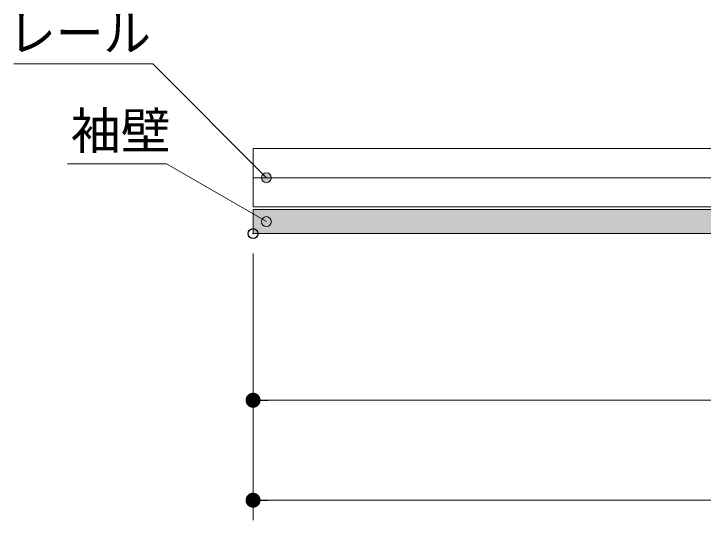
# Model space of a CAD drawing. Units: millimetres, scale not verified. Extents: x -9094 to 9094, y -4567 to 4567.
# Drawn here: x -1120 to -86, y 260 to 1020 of the extents above; entities that cross this region are included whole.
import ezdxf
from ezdxf.enums import TextEntityAlignment as Align

# ---------------------------------------------------------------- set-up
doc = ezdxf.new("R2010")
doc.units = ezdxf.units.MM
doc.header["$LTSCALE"] = 30
doc.header["$PDMODE"] = 32
doc.header["$PDSIZE"] = 15
for name, color, linetype, lineweight in [('0-1_2寸法-1', 7, 'Continuous', 15), ('0-2_0', 7, 'Continuous', 25), ('0-4_2寸法-3', 7, 'Continuous', 15), ('0-5_3一般', 254, 'Continuous', 20)]:
    doc.layers.add(name, color=color, linetype=linetype, lineweight=lineweight)
doc.layers.add('0-3_Defpoints', color=7, linetype='Continuous')
doc.styles.add('ＭＳ Ｐゴシック', font='')
doc.styles.get('ＭＳ Ｐゴシック').set_extended_font_data('MS PGothic')

# ---------------------------------------------------------------- blocks, each defined once
blk = doc.blocks.new('_Dot')
at = {"layer": '0-2_0'}
blk.add_line((-15, 0), (-30, 0), dxfattribs=at)
for points in [[(0, 0), (-6.39, 13.57), (-4.64, 14.27)], [(0, 0), (-4.64, 14.27), (-2.81, 14.73)], [(0, 0), (-2.81, 14.73), (-0.94, 14.97)], [(0, 0), (-0.94, 14.97), (0.94, 14.97)], [(0, 0), (0.94, 14.97), (2.81, 14.73)], [(0, 0), (2.81, 14.73), (4.64, 14.27)], [(0, 0), (4.64, 14.27), (6.39, 13.57)], [(0, 0), (-15, 0), (-14.88, 1.88)], [(0, 0), (-14.88, -1.88), (-15, 0)], [(0, 0), (-14.88, 1.88), (-14.53, 3.73)], [(0, 0), (-14.53, -3.73), (-14.88, -1.88)], [(0, 0), (-14.53, 3.73), (-13.95, 5.52)], [(0, 0), (-13.95, -5.52), (-14.53, -3.73)], [(0, 0), (-13.95, 5.52), (-13.14, 7.23)], [(0, 0), (-13.14, -7.23), (-13.95, -5.52)], [(0, 0), (-13.14, 7.23), (-12.14, 8.82)], [(0, 0), (-12.14, -8.82), (-13.14, -7.23)], [(0, 0), (-12.14, 8.82), (-10.93, 10.27)], [(0, 0), (-10.93, -10.27), (-12.14, -8.82)], [(0, 0), (-10.93, 10.27), (-9.56, 11.56)], [(0, 0), (-9.56, -11.56), (-10.93, -10.27)], [(0, 0), (-9.56, 11.56), (-8.04, 12.66)], [(0, 0), (-8.04, -12.66), (-9.56, -11.56)], [(0, 0), (-8.04, 12.66), (-6.39, 13.57)], [(0, 0), (-6.39, -13.57), (-8.04, -12.66)], [(0, 0), (-4.64, -14.27), (-6.39, -13.57)], [(0, 0), (-2.81, -14.73), (-4.64, -14.27)], [(0, 0), (-0.94, -14.97), (-2.81, -14.73)], [(0, 0), (0.94, -14.97), (-0.94, -14.97)], [(0, 0), (6.39, 13.57), (8.04, 12.66)], [(0, 0), (8.04, 12.66), (9.56, 11.56)], [(0, 0), (9.56, 11.56), (10.93, 10.27)], [(0, 0), (10.93, 10.27), (12.14, 8.82)], [(0, 0), (12.14, 8.82), (13.14, 7.23)], [(0, 0), (13.14, 7.23), (13.95, 5.52)], [(0, 0), (13.95, 5.52), (14.53, 3.73)], [(0, 0), (14.53, 3.73), (14.88, 1.88)], [(0, 0), (14.88, 1.88), (15, 0)], [(0, 0), (2.81, -14.73), (0.94, -14.97)], [(0, 0), (4.64, -14.27), (2.81, -14.73)], [(0, 0), (6.39, -13.57), (4.64, -14.27)], [(0, 0), (8.04, -12.66), (6.39, -13.57)], [(0, 0), (9.56, -11.56), (8.04, -12.66)], [(0, 0), (10.93, -10.27), (9.56, -11.56)], [(0, 0), (12.14, -8.82), (10.93, -10.27)], [(0, 0), (13.14, -7.23), (12.14, -8.82)], [(0, 0), (13.95, -5.52), (13.14, -7.23)], [(0, 0), (14.53, -3.73), (13.95, -5.52)], [(0, 0), (14.88, -1.88), (14.53, -3.73)], [(0, 0), (15, 0), (14.88, -1.88)]]:
    blk.add_solid(points, dxfattribs=at)
blk = doc.blocks.new('グループ-64')
at = {"layer": '0-5_3一般', "color": 7, "lineweight": 15}
for points in [[(57600, 24555), (131160, 24555), (131160, 23235), (57600, 23235)], [(57600, 23235), (131160, 23235), (131160, 21915), (57600, 21915)], [(57600, 21795), (82455, 21795), (82455, 20715), (57600, 20715)]]:
    blk.add_lwpolyline(points, close=True, dxfattribs=at)
at = {"layer": '0-5_3一般', "color": 8}
blk.add_solid([(57600, 21795), (57600, 20715), (82455, 21795), (82455, 20715)], dxfattribs=at)
blk = doc.blocks.new('グループ-65')
at = {"layer": '0-5_3一般'}
blk.add_blockref('グループ-64', (0, 0), dxfattribs=at)

msp = doc.modelspace()

# ---------------------------------------------------------------- hatches: boundary and pattern name
at = {"layer": '0-4_2寸法-3'}
for points in [[(-733.74, 774.5, 1), (-748.76, 774.5, 1)], [(-733.74, 708.5, 1), (-748.76, 708.5, 1)]]:
    msp.add_hatch(color=256, dxfattribs=at).paths.add_polyline_path(points)

# ---------------------------------------------------------------- linework, layer by layer
at = {"layer": '0-1_2寸法-1'}
for p, q in [((-761.25, 660.5), (-761.25, 410.5)), ((1668.24, 440.5), (-738.74, 440.5)), ((-761.25, 410.5), (-761.25, 260.5)), ((1756.24, 290.5), (-738.74, 290.5))]:
    msp.add_line(p, q, dxfattribs=at)
at = {"layer": '0-3_Defpoints'}
for p in [(-761.25, 690.5), (-761.25, 440.5), (-761.25, 290.5)]:
    msp.add_point(p, dxfattribs=at)
at = {"layer": '0-4_2寸法-3'}
for points in [[(-741.25, 774.5), (-911.85, 945.1), (-1120.21, 945.1)], [(-741.25, 708.5), (-891.25, 795.1), (-1039.42, 795.1)]]:
    msp.add_lwpolyline(points, dxfattribs=at)
for centre in [(-741.25, 774.5), (-741.25, 708.5)]:
    msp.add_circle(centre, 7.51, dxfattribs=at)

# ---------------------------------------------------------------- block references
at = {"layer": '0-1_2寸法-1', "xscale": 0.7503418, "yscale": 0.7503418, "rotation": 180}
for p in [(-761.25, 440.5), (-761.25, 290.5)]:
    msp.add_blockref('_Dot', p, dxfattribs=at)
at = {"layer": '0-5_3一般', "xscale": 0.03333333, "yscale": 0.03333333}
msp.add_blockref('グループ-65', (-2681.25, 0), dxfattribs=at)

# ---------------------------------------------------------------- texts
at = {"layer": '0-4_2寸法-3', "style": 'ＭＳ Ｐゴシック', "width": 0.95}
msp.add_text('レール', height=54.99, dxfattribs=at).set_placement((-1128.28, 947.67), align=Align.BOTTOM_LEFT)
at = {"layer": '0-4_2寸法-3', "style": 'ＭＳ Ｐゴシック'}
msp.add_text('袖壁', height=54.99, dxfattribs=at).set_placement((-1034.74, 800.86), align=Align.BOTTOM_LEFT)

doc.saveas('drawing.dxf')
